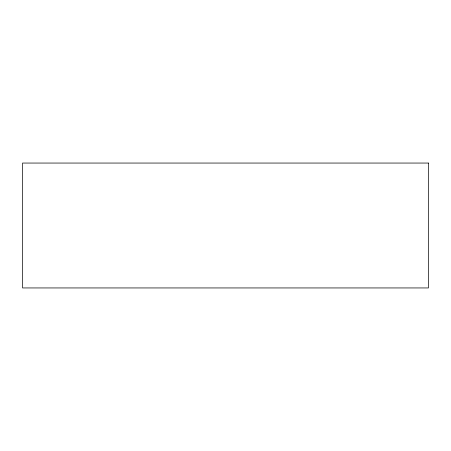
<?xml version="1.0" encoding="UTF-8"?>
<svg xmlns="http://www.w3.org/2000/svg" width="451" height="451" viewBox="0 0 451 451"><rect width="100%" height="100%" fill="white"/><g stroke="black" fill="none" stroke-linecap="round" stroke-linejoin="round"><path stroke-width="0.68" d="M428.45 163.053L22.55 163.053L22.55 287.947L428.45 287.947L428.45 163.053"/></g></svg>
